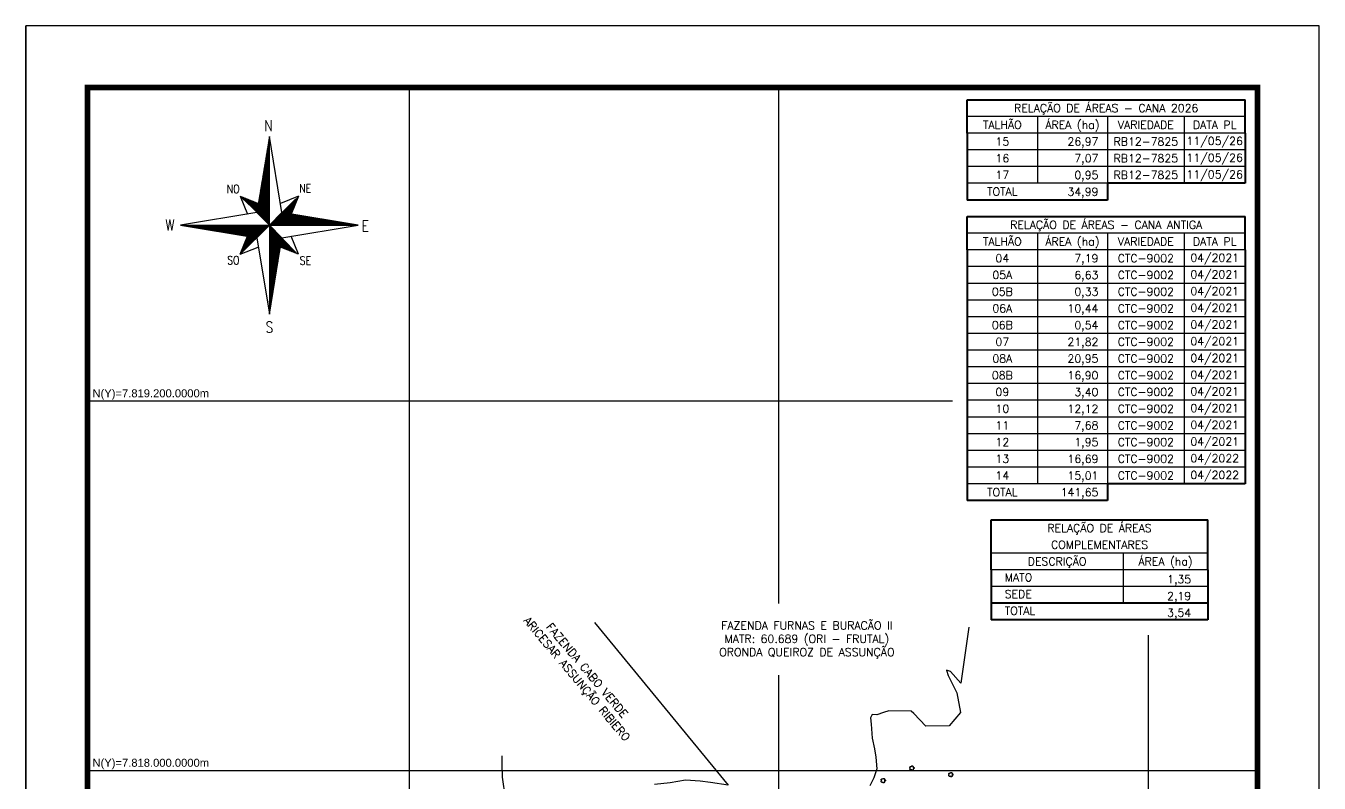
# Model space of a CAD drawing. Extents: x 713955 to 718155, y 7814478 to 7820418.
# Drawn here: x 713955 to 718155, y 7817959 to 7820418 of the extents above; entities that cross this region are included whole.
import ezdxf
from ezdxf.enums import TextEntityAlignment as Align

# ---------------------------------------------------------------- set-up
doc = ezdxf.new("R2010")
doc.units = 0
doc.linetypes.add('CONTINUO', pattern=[0])
doc.linetypes.add('LIN0', pattern=[0])
for name, color, linetype in [('_SIMBOLO ARVORE', 118, 'Continuous'), ('MARGEM', 7, 'CONTINUO'), ('QUADRO_DE_AREAS_CANA_2023', 7, 'Continuous'), ('QUADRO_DE_AREAS_COMPLEMENTARES', 7, 'Continuous'), ('SETA_NORTE', 3, 'Continuous'), ('TEXTO CONFRONTANTES', 7, 'Continuous')]:
    doc.layers.add(name, color=color, linetype=linetype)
doc.layers.add('MALHA', color=253, linetype='Continuous', lineweight=13)
doc.styles.add('ROMANS', font='romans', dxfattribs={"height": 0.2})
doc.styles.add('SIMPLEX', font='simplex', dxfattribs={"height": 0.2})
doc.styles.get("Standard").update_dxf_attribs({"font": 'arial.ttf'})

# ---------------------------------------------------------------- blocks, each defined once
blk = doc.blocks.new('A$C309442C0')
at = {"layer": 'SETA_NORTE', "linetype": 'Continuous'}
h = blk.add_hatch(dxfattribs=at)
h.set_pattern_fill('ANSI31', color=256, scale=0.1375, angle=-90, style=0)
h.set_pattern_definition([(315, (-215853.3434, 13873.16845), (0.3086963042, 0.3086963042), [])])
h.paths.add_polyline_path([(73.5, 97.4), (74.7, 104.9), (60, 110.8)])
h = blk.add_hatch(dxfattribs=at)
h.set_pattern_fill('ANSI31', color=256, scale=0.1375, angle=180, style=0)
h.set_pattern_definition([(225, (13869.59828, 216024.21475), (0.3086963042, -0.3086963042), [])])
h.paths.add_polyline_path([(93.8, 97.4), (101.4, 96.2), (107.3, 110.8)])
h = blk.add_hatch(dxfattribs=at)
h.set_pattern_fill('ANSI31', color=256, scale=0.1375, style=0)
h.set_pattern_definition([(45, (-13702.2971, -215849.77324), (-0.3086963042, 0.3086963042), [])])
h.paths.add_polyline_path([(73.5, 77), (65.9, 78.3), (60, 63.6)])
h = blk.add_hatch(dxfattribs=at)
h.set_pattern_fill('ANSI31', color=256, scale=0.1375, angle=90, style=0)
h.set_pattern_definition([(135, (216020.6446, -13698.72693), (-0.3086963042, -0.3086963042), [])])
h.paths.add_polyline_path([(93.8, 77), (92.6, 69.5), (107.3, 63.6)])
for p, q in [((83.4, 157.5), (83.7, 157.8)), ((83.5, 158.3), (83.7, 158.4)), ((83.6, 159), (83.7, 159.1)), ((81.3, 145.3), (83.7, 147.6)), ((81.5, 146.1), (83.7, 148.2)), ((81.6, 146.8), (83.7, 148.9)), ((81.7, 147.6), (83.7, 149.5)), ((81.8, 148.3), (83.7, 150.1)), ((82, 149.1), (83.7, 150.8)), ((82.1, 149.9), (83.7, 151.4)), ((82.2, 150.6), (83.7, 152.1)), ((82.3, 151.4), (83.7, 152.7)), ((82.5, 152.2), (83.7, 153.3)), ((82.6, 152.9), (83.7, 154)), ((82.7, 153.7), (83.7, 154.6)), ((82.9, 154.4), (83.7, 155.2)), ((83, 155.2), (83.7, 155.9)), ((83.1, 156), (83.7, 156.5)), ((83.2, 156.7), (83.7, 157.2)), ((79.2, 132.3), (83.7, 136.8)), ((79.3, 133.1), (83.7, 137.4)), ((79.5, 133.8), (83.7, 138)), ((79.6, 134.6), (83.7, 138.7)), ((79.7, 135.4), (83.7, 139.3)), ((79.8, 136.1), (83.7, 140)), ((80, 136.9), (83.7, 140.6)), ((80.1, 137.7), (83.7, 141.2)), ((80.2, 138.4), (83.7, 141.9)), ((80.3, 139.2), (83.7, 142.5)), ((80.5, 139.9), (83.7, 143.1)), ((80.6, 140.7), (83.7, 143.8)), ((80.7, 141.5), (83.7, 144.4)), ((80.8, 142.2), (83.7, 145)), ((81, 143), (83.7, 145.7)), ((81.1, 143.8), (83.7, 146.3)), ((81.2, 144.5), (83.7, 147)), ((77.2, 120.1), (83.7, 126.6)), ((77.3, 120.9), (83.7, 127.2)), ((77.4, 121.6), (83.7, 127.8)), ((77.6, 122.4), (83.7, 128.5)), ((77.7, 123.2), (83.7, 129.1)), ((77.8, 123.9), (83.7, 129.8)), ((78, 124.7), (83.7, 130.4)), ((78.1, 125.5), (83.7, 131)), ((78.2, 126.2), (83.7, 131.7)), ((78.3, 127), (83.7, 132.3)), ((78.5, 127.7), (83.7, 132.9)), ((78.6, 128.5), (83.7, 133.6)), ((78.7, 129.3), (83.7, 134.2)), ((78.8, 130), (83.7, 134.9)), ((79, 130.8), (83.7, 135.5)), ((79.1, 131.6), (83.7, 136.1)), ((75.1, 107.2), (83.7, 115.7)), ((75.2, 107.9), (83.7, 116.4)), ((75.3, 108.7), (83.7, 117)), ((75.4, 109.4), (83.7, 117.7)), ((75.6, 110.2), (83.7, 118.3)), ((75.7, 111), (83.7, 118.9)), ((75.8, 111.7), (83.7, 119.6)), ((75.9, 112.5), (83.7, 120.2)), ((76.1, 113.3), (83.7, 120.8)), ((76.2, 114), (83.7, 121.5)), ((76.3, 114.8), (83.7, 122.1)), ((76.4, 115.5), (83.7, 122.8)), ((76.6, 116.3), (83.7, 123.4)), ((76.7, 117.1), (83.7, 124)), ((76.8, 117.8), (83.7, 124.7)), ((76.9, 118.6), (83.7, 125.3)), ((77.1, 119.4), (83.7, 125.9)), ((60, 110.8), (74.7, 104.9)), ((60, 110.8), (65.9, 96.2)), ((73.5, 97.3), (83.7, 107.5)), ((73.6, 98), (83.7, 108.1)), ((73.7, 98.8), (83.7, 108.7)), ((73.8, 99.5), (83.7, 109.4)), ((73.8, 97), (83.7, 106.8)), ((73.9, 100.3), (83.7, 110)), ((74.1, 101.1), (83.7, 110.6)), ((74.2, 101.8), (83.7, 111.3)), ((74.2, 96.7), (83.7, 106.2)), ((74.3, 102.6), (83.7, 111.9)), ((74.4, 103.3), (83.7, 112.6)), ((74.5, 96.4), (83.7, 105.6)), ((74.6, 104.1), (83.7, 113.2)), ((74.7, 104.9), (83.7, 113.8)), ((74.8, 105.6), (83.7, 114.5)), ((74.9, 106.4), (83.7, 115.1)), ((107.3, 110.8), (92.6, 104.9)), ((107.3, 110.8), (101.4, 96.2)), ((74.8, 96.1), (83.7, 104.9)), ((75.1, 95.7), (83.7, 104.3)), ((75.4, 95.4), (83.7, 103.6)), ((75.8, 95.1), (83.7, 103)), ((76.1, 94.8), (83.7, 102.4)), ((76.4, 94.5), (83.7, 101.7)), ((76.7, 94.2), (83.7, 101.1)), ((77, 93.8), (83.7, 100.5)), ((77.4, 93.5), (83.7, 99.8)), ((77.7, 93.2), (83.7, 99.2)), ((78, 92.9), (83.7, 98.5)), ((78.3, 92.6), (83.7, 97.9)), ((78.6, 92.2), (83.7, 97.3)), ((78.9, 91.9), (83.7, 96.6)), ((79.3, 91.6), (83.7, 96)), ((79.6, 91.3), (83.7, 95.4)), ((79.9, 91), (83.7, 94.7)), ((83.8, 87.2), (94, 97.4)), ((84.4, 87.2), (94.5, 97.3)), ((85.1, 87.2), (95.1, 97.2)), ((85.7, 87.2), (95.6, 97.1)), ((86.3, 87.2), (96.2, 97)), ((87, 87.2), (96.7, 96.9)), ((87.6, 87.2), (97.2, 96.9)), ((88.3, 87.2), (97.8, 96.8)), ((88.9, 87.2), (98.3, 96.7)), ((89.5, 87.2), (98.9, 96.6)), ((90.2, 87.2), (99.4, 96.5)), ((90.8, 87.2), (100, 96.4)), ((91.4, 87.2), (100.5, 96.3)), ((92.1, 87.2), (101.1, 96.2)), ((92.7, 87.2), (101.6, 96.1)), ((93.4, 87.2), (102.2, 96)), ((94, 87.2), (102.7, 96)), ((94.6, 87.2), (103.3, 95.9)), ((95.3, 87.2), (103.8, 95.8)), ((95.9, 87.2), (104.4, 95.7)), ((96.5, 87.2), (104.9, 95.6)), ((97.2, 87.2), (105.5, 95.5)), ((97.8, 87.2), (106, 95.4)), ((98.4, 87.2), (106.5, 95.3)), ((99.1, 87.2), (107.1, 95.2)), ((99.7, 87.2), (107.6, 95.1)), ((100.4, 87.2), (108.2, 95.1)), ((101, 87.2), (108.7, 95)), ((101.6, 87.2), (109.3, 94.9)), ((102.3, 87.2), (109.8, 94.8)), ((102.9, 87.2), (110.4, 94.7)), ((103.5, 87.2), (110.9, 94.6)), ((104.2, 87.2), (111.5, 94.5)), ((11.8, 87.2), (11.8, 87.2)), ((12.3, 87.1), (12.4, 87.2)), ((12.9, 87), (13.1, 87.2)), ((13.4, 86.9), (13.7, 87.2)), ((14, 86.8), (14.4, 87.2)), ((14.5, 86.7), (15, 87.2)), ((15.1, 86.6), (15.6, 87.2)), ((15.6, 86.6), (16.3, 87.2)), ((16.2, 86.5), (16.9, 87.2)), ((16.7, 86.4), (17.5, 87.2)), ((17.2, 86.3), (18.2, 87.2)), ((17.8, 86.2), (18.8, 87.2)), ((18.3, 86.1), (19.5, 87.2)), ((18.9, 86), (20.1, 87.2)), ((19.4, 85.9), (20.7, 87.2)), ((20, 85.8), (21.4, 87.2)), ((20.5, 85.7), (22, 87.2)), ((21.1, 85.7), (22.6, 87.2)), ((21.6, 85.6), (23.3, 87.2)), ((22.2, 85.5), (23.9, 87.2)), ((22.7, 85.4), (24.6, 87.2)), ((23.3, 85.3), (25.2, 87.2)), ((23.8, 85.2), (25.8, 87.2)), ((24.4, 85.1), (26.5, 87.2)), ((24.9, 85), (27.1, 87.2)), ((25.5, 84.9), (27.7, 87.2)), ((26, 84.8), (28.4, 87.2)), ((26.5, 84.8), (29, 87.2)), ((27.1, 84.7), (29.6, 87.2)), ((27.6, 84.6), (30.3, 87.2)), ((28.2, 84.5), (30.9, 87.2)), ((28.7, 84.4), (31.6, 87.2)), ((29.3, 84.3), (32.2, 87.2)), ((29.8, 84.2), (32.8, 87.2)), ((30.4, 84.1), (33.5, 87.2)), ((30.9, 84), (34.1, 87.2)), ((31.5, 83.9), (34.7, 87.2)), ((32, 83.9), (35.4, 87.2)), ((32.6, 83.8), (36, 87.2)), ((33.1, 83.7), (36.7, 87.2)), ((33.7, 83.6), (37.3, 87.2)), ((34.2, 83.5), (37.9, 87.2)), ((34.7, 83.4), (38.6, 87.2)), ((35.3, 83.3), (39.2, 87.2)), ((35.8, 83.2), (39.8, 87.2)), ((36.4, 83.1), (40.5, 87.2)), ((36.9, 83), (41.1, 87.2)), ((37.5, 83), (41.8, 87.2)), ((38, 82.9), (42.4, 87.2)), ((38.6, 82.8), (43, 87.2)), ((39.1, 82.7), (43.7, 87.2)), ((39.7, 82.6), (44.3, 87.2)), ((40.2, 82.5), (44.9, 87.2)), ((40.8, 82.4), (45.6, 87.2)), ((41.3, 82.3), (46.2, 87.2)), ((41.9, 82.2), (46.8, 87.2)), ((42.4, 82.1), (47.5, 87.2)), ((43, 82.1), (48.1, 87.2)), ((43.5, 82), (48.8, 87.2)), ((44, 81.9), (49.4, 87.2)), ((44.6, 81.8), (50, 87.2)), ((45.1, 81.7), (50.7, 87.2)), ((45.7, 81.6), (51.3, 87.2)), ((46.2, 81.5), (51.9, 87.2)), ((46.8, 81.4), (52.6, 87.2)), ((47.3, 81.3), (53.2, 87.2)), ((47.9, 81.2), (53.9, 87.2)), ((48.4, 81.2), (54.5, 87.2)), ((49, 81.1), (55.1, 87.2)), ((49.5, 81), (55.8, 87.2)), ((50.1, 80.9), (56.4, 87.2)), ((50.6, 80.8), (57, 87.2)), ((51.2, 80.7), (57.7, 87.2)), ((51.7, 80.6), (58.3, 87.2)), ((52.3, 80.5), (59, 87.2)), ((52.8, 80.4), (59.6, 87.2)), ((53.3, 80.3), (60.2, 87.2)), ((53.9, 80.3), (60.9, 87.2)), ((54.4, 80.2), (61.5, 87.2)), ((55, 80.1), (62.1, 87.2)), ((55.5, 80), (62.8, 87.2)), ((56.1, 79.9), (63.4, 87.2)), ((56.6, 79.8), (64, 87.2)), ((57.2, 79.7), (64.7, 87.2)), ((57.7, 79.6), (65.3, 87.2)), ((58.3, 79.5), (66, 87.2)), ((58.8, 79.4), (66.6, 87.2)), ((59.4, 79.4), (67.2, 87.2)), ((59.9, 79.3), (67.9, 87.2)), ((83.7, 87.2), (60, 63.6)), ((60.5, 79.2), (68.5, 87.2)), ((61, 79.1), (69.1, 87.2)), ((61.5, 79), (69.8, 87.2)), ((62.1, 78.9), (70.4, 87.2)), ((62.6, 78.8), (71.1, 87.2)), ((63.2, 78.7), (71.7, 87.2)), ((63.7, 78.6), (72.3, 87.2)), ((64.3, 78.5), (73, 87.2)), ((64.8, 78.4), (73.6, 87.2)), ((65.4, 78.4), (74.2, 87.2)), ((65.9, 78.3), (74.9, 87.2)), ((66.5, 78.2), (75.5, 87.2)), ((67, 78.1), (76.2, 87.2)), ((67.6, 78), (76.8, 87.2)), ((68.1, 77.9), (77.4, 87.2)), ((68.7, 77.8), (78.1, 87.2)), ((69.2, 77.7), (78.7, 87.2)), ((69.8, 77.6), (79.3, 87.2)), ((70.3, 77.5), (80, 87.2)), ((70.8, 77.5), (80.6, 87.2)), ((71.4, 77.4), (81.2, 87.2)), ((71.9, 77.3), (81.9, 87.2)), ((72.5, 77.2), (82.5, 87.2)), ((73, 77.1), (83.2, 87.2)), ((80.2, 90.7), (83.7, 94.1)), ((80.5, 90.3), (83.7, 93.4)), ((80.9, 90), (83.7, 92.8)), ((81.2, 89.7), (83.7, 92.2)), ((81.5, 89.4), (83.7, 91.5)), ((81.8, 89.1), (83.7, 90.9)), ((82.1, 88.7), (83.7, 90.3)), ((82.4, 88.4), (83.7, 89.6)), ((82.8, 88.1), (83.7, 89)), ((83.1, 87.8), (83.7, 88.4)), ((83.4, 87.5), (83.7, 87.7)), ((83.7, 87.1), (83.7, 87.1)), ((83.7, 86.4), (84, 86.8)), ((83.7, 85.8), (84.4, 86.5)), ((83.7, 85.2), (84.7, 86.2)), ((83.7, 84.5), (85, 85.9)), ((83.7, 83.9), (85.3, 85.6)), ((83.7, 83.3), (85.6, 85.2)), ((83.7, 82.6), (86, 84.9)), ((83.7, 82), (86.3, 84.6)), ((83.7, 81.3), (86.6, 84.3)), ((104.8, 87.2), (112, 94.4)), ((105.5, 87.2), (112.6, 94.3)), ((106.1, 87.2), (113.1, 94.2)), ((106.7, 87.2), (113.7, 94.1)), ((107.4, 87.2), (114.2, 94.1)), ((108, 87.2), (114.8, 94)), ((108.6, 87.2), (115.3, 93.9)), ((109.3, 87.2), (115.8, 93.8)), ((109.9, 87.2), (116.4, 93.7)), ((110.6, 87.2), (116.9, 93.6)), ((111.2, 87.2), (117.5, 93.5)), ((111.8, 87.2), (118, 93.4)), ((112.5, 87.2), (118.6, 93.3)), ((113.1, 87.2), (119.1, 93.2)), ((113.7, 87.2), (119.7, 93.2)), ((114.4, 87.2), (120.2, 93.1)), ((115, 87.2), (120.8, 93)), ((115.6, 87.2), (121.3, 92.9)), ((116.3, 87.2), (121.9, 92.8)), ((116.9, 87.2), (122.4, 92.7)), ((117.6, 87.2), (123, 92.6)), ((118.2, 87.2), (123.5, 92.5)), ((118.8, 87.2), (124, 92.4)), ((119.5, 87.2), (124.6, 92.3)), ((120.1, 87.2), (125.1, 92.3)), ((120.7, 87.2), (125.7, 92.2)), ((121.4, 87.2), (126.2, 92.1)), ((122, 87.2), (126.8, 92)), ((122.7, 87.2), (127.3, 91.9)), ((123.3, 87.2), (127.9, 91.8)), ((123.9, 87.2), (128.4, 91.7)), ((124.6, 87.2), (129, 91.6)), ((125.2, 87.2), (129.5, 91.5)), ((125.8, 87.2), (130.1, 91.4)), ((126.5, 87.2), (130.6, 91.4)), ((127.1, 87.2), (131.2, 91.3)), ((127.8, 87.2), (131.7, 91.2)), ((128.4, 87.2), (132.3, 91.1)), ((129, 87.2), (132.8, 91)), ((129.7, 87.2), (133.3, 90.9)), ((130.3, 87.2), (133.9, 90.8)), ((130.9, 87.2), (134.4, 90.7)), ((131.6, 87.2), (135, 90.6)), ((132.2, 87.2), (135.5, 90.5)), ((132.8, 87.2), (136.1, 90.5)), ((133.5, 87.2), (136.6, 90.4)), ((134.1, 87.2), (137.2, 90.3)), ((134.8, 87.2), (137.7, 90.2)), ((135.4, 87.2), (138.3, 90.1)), ((136, 87.2), (138.8, 90)), ((136.7, 87.2), (139.4, 89.9)), ((137.3, 87.2), (139.9, 89.8)), ((137.9, 87.2), (140.5, 89.7)), ((138.6, 87.2), (141, 89.6)), ((139.2, 87.2), (141.6, 89.6)), ((139.9, 87.2), (142.1, 89.5)), ((140.5, 87.2), (142.6, 89.4)), ((141.1, 87.2), (143.2, 89.3)), ((141.8, 87.2), (143.7, 89.2)), ((142.4, 87.2), (144.3, 89.1)), ((143, 87.2), (144.8, 89)), ((143.7, 87.2), (145.4, 88.9)), ((144.3, 87.2), (145.9, 88.8)), ((144.9, 87.2), (146.5, 88.7)), ((145.6, 87.2), (147, 88.7)), ((146.2, 87.2), (147.6, 88.6)), ((146.9, 87.2), (148.1, 88.5)), ((147.5, 87.2), (148.7, 88.4)), ((148.1, 87.2), (149.2, 88.3)), ((148.8, 87.2), (149.8, 88.2)), ((149.4, 87.2), (150.3, 88.1)), ((150, 87.2), (150.8, 88)), ((150.7, 87.2), (151.4, 87.9)), ((151.3, 87.2), (151.9, 87.8)), ((152, 87.2), (152.5, 87.8)), ((152.6, 87.2), (153, 87.7)), ((153.2, 87.2), (153.6, 87.6)), ((153.9, 87.2), (154.1, 87.5)), ((154.5, 87.2), (154.7, 87.4)), ((155.1, 87.2), (155.2, 87.3)), ((60, 63.6), (65.9, 78.3)), ((83.7, 80.7), (86.9, 84)), ((83.7, 80.1), (87.2, 83.6)), ((83.7, 79.4), (87.5, 83.3)), ((83.7, 78.8), (87.9, 83)), ((83.7, 78.2), (88.2, 82.7)), ((83.7, 77.5), (88.5, 82.4)), ((83.7, 76.9), (88.8, 82.1)), ((83.7, 76.2), (89.1, 81.7)), ((83.7, 75.6), (89.5, 81.4)), ((83.7, 75), (89.8, 81.1)), ((83.7, 74.3), (90.1, 80.8)), ((83.7, 73.7), (90.4, 80.5)), ((83.7, 73.1), (90.7, 80.1)), ((83.7, 72.4), (91, 79.8)), ((83.7, 71.8), (91.4, 79.5)), ((83.7, 71.2), (91.7, 79.2)), ((83.7, 70.5), (92, 78.9)), ((83.7, 69.9), (92.3, 78.5)), ((83.7, 69.2), (92.6, 78.2)), ((83.7, 68.6), (93, 77.9)), ((83.7, 68), (93.3, 77.6)), ((83.7, 67.3), (93.6, 77.3)), ((83.7, 66.7), (93.8, 76.9)), ((83.7, 66.1), (93.7, 76.1)), ((83.7, 65.4), (93.6, 75.3)), ((83.7, 64.8), (93.4, 74.6)), ((83.7, 64.1), (93.3, 73.8)), ((107.3, 63.6), (101.4, 78.3)), ((60, 63.6), (74.7, 69.5)), ((83.7, 63.5), (93.2, 73)), ((83.7, 62.9), (93.1, 72.3)), ((83.7, 62.2), (92.9, 71.5)), ((83.7, 61.6), (92.8, 70.8)), ((83.7, 61), (92.7, 70)), ((83.7, 60.3), (92.6, 69.2)), ((83.7, 59.7), (92.4, 68.5)), ((83.7, 59), (92.3, 67.7)), ((83.7, 58.4), (92.2, 66.9)), ((83.7, 57.8), (92.1, 66.2)), ((83.7, 57.1), (91.9, 65.4)), ((83.7, 56.5), (91.8, 64.7)), ((83.7, 55.9), (91.7, 63.9)), ((83.7, 55.2), (91.6, 63.1)), ((107.3, 63.6), (92.6, 69.5)), ((83.7, 54.6), (91.4, 62.4)), ((83.7, 54), (91.3, 61.6)), ((83.7, 53.3), (91.2, 60.8)), ((83.7, 52.7), (91.1, 60.1)), ((83.7, 52), (90.9, 59.3)), ((83.7, 51.4), (90.8, 58.6)), ((83.7, 50.8), (90.7, 57.8)), ((83.7, 50.1), (90.5, 57)), ((83.7, 49.5), (90.4, 56.3)), ((83.7, 48.9), (90.3, 55.5)), ((83.7, 48.2), (90.2, 54.7)), ((83.7, 47.6), (90, 54)), ((83.7, 46.9), (89.9, 53.2)), ((83.7, 46.3), (89.8, 52.5)), ((83.7, 45.7), (89.7, 51.7)), ((83.7, 45), (89.5, 50.9)), ((83.7, 44.4), (89.4, 50.2)), ((83.7, 43.8), (89.3, 49.4)), ((83.7, 43.1), (89.2, 48.6)), ((83.7, 42.5), (89, 47.9)), ((83.7, 41.8), (88.9, 47.1)), ((83.7, 41.2), (88.8, 46.3)), ((83.7, 40.6), (88.7, 45.6)), ((83.7, 39.9), (88.5, 44.8)), ((83.7, 39.3), (88.4, 44.1)), ((83.7, 38.7), (88.3, 43.3)), ((83.7, 38), (88.2, 42.5)), ((83.7, 37.4), (88, 41.8)), ((83.7, 36.8), (87.9, 41)), ((83.7, 36.1), (87.8, 40.2)), ((83.7, 35.5), (87.7, 39.5)), ((83.7, 34.8), (87.5, 38.7)), ((83.7, 34.2), (87.4, 38)), ((83.7, 33.6), (87.3, 37.2)), ((83.7, 32.9), (87.2, 36.4)), ((83.7, 32.3), (87, 35.7)), ((83.7, 31.7), (86.9, 34.9)), ((83.7, 31), (86.8, 34.1)), ((83.7, 30.4), (86.7, 33.4)), ((83.7, 29.7), (86.5, 32.6)), ((83.7, 29.1), (86.4, 31.9)), ((83.7, 28.5), (86.3, 31.1)), ((83.7, 27.8), (86.2, 30.3)), ((83.7, 27.2), (86, 29.6)), ((83.7, 26.6), (85.9, 28.8)), ((83.7, 25.9), (85.8, 28)), ((83.7, 25.3), (85.6, 27.3)), ((83.7, 24.6), (85.5, 26.5)), ((83.7, 24), (85.4, 25.8)), ((83.7, 23.4), (85.3, 25)), ((83.7, 22.7), (85.1, 24.2)), ((83.7, 22.1), (85, 23.5)), ((83.7, 21.5), (84.9, 22.7)), ((83.7, 20.8), (84.8, 21.9)), ((83.7, 20.2), (84.6, 21.2)), ((83.7, 19.6), (84.5, 20.4)), ((83.7, 18.9), (84.4, 19.7)), ((83.7, 18.3), (84.3, 18.9)), ((83.7, 17.6), (84.1, 18.1)), ((83.7, 17), (84, 17.4)), ((83.7, 16.4), (83.9, 16.6)), ((83.7, 15.7), (83.8, 15.8))]:
    blk.add_line(p, q, dxfattribs=at)
blk.add_lwpolyline([(93.8, 77), (155.7, 87.2), (93.8, 97.4), (83.7, 159.3), (73.5, 97.4), (11.6, 87.2), (73.5, 77), (83.7, 15.1)], close=True, dxfattribs=at)
for points in [[(83.7, 87.2), (83.7, 159.3)], [(83.7, 87.2), (73.5, 97.4)], [(83.7, 87.2), (93.8, 97.4)], [(11.6, 87.2), (155.7, 87.2)], [(83.7, 87.2), (73.5, 77)], [(83.7, 87.2), (93.8, 77)], [(83.7, 87.2), (83.7, 15.1)]]:
    blk.add_lwpolyline(points, dxfattribs=at)
at = {"layer": 'SETA_NORTE', "color": 7, "lineweight": 30, "style": 'ROMANS', "width": 0.8}
for s, height, p in [('N ', 8.94, (79.5, 163.6)), ('NO', 6.88, (49.1, 113.2)), ('NE', 6.87, (108, 113.7)), ('W', 8.94, (-0.7, 82.9)), ('E', 8.94, (158.6, 82.1)), ('SO', 6.88, (49.5, 55.3)), ('SE', 6.87, (108.3, 55)), ('S', 8.94, (80.6, 0))]:
    blk.add_text(s, height=height, dxfattribs=at).set_placement(p)

msp = doc.modelspace()

# ---------------------------------------------------------------- linework, layer by layer
at = {"color": 8}
for p, q in [((715200, 7817599), (715200, 7820218.3)), ((716400, 7818542.2), (716400, 7820218.3)), ((714154.6, 7819200), (716963.6, 7819200)), ((717600, 7815147.1), (717600, 7818439.2)), ((716400, 7817784), (716400, 7818309.6)), ((714154.6, 7818000), (717954.6, 7818000))]:
    msp.add_line(p, q, dxfattribs=at)
for points in [[(715801.5, 7818480.4), (716235.7, 7817952.2), (716178.2, 7817960.6), (716144.4, 7817965.2), (716096.7, 7817968.4), (716046.6, 7817959.5), (715996.6, 7817954.6)], [(717016.8, 7818464.7), (716991.3, 7818283.5), (716957.3, 7818320.8), (716944, 7818325.4), (716950, 7818308.3), (716977.6, 7818252), (716990.1, 7818188.2), (716953.1, 7818145), (716877.7, 7818144.1), (716838.6, 7818184.8), (716829.9, 7818192), (716756.9, 7818194), (716740.2, 7818187.8), (716717.8, 7818180.6), (716702.6, 7818181.6), (716697.7, 7818171.2), (716699.4, 7818150.1), (716702.5, 7818104.5), (716710.9, 7818070.3), (716714.7, 7818043.2), (716718.3, 7818005.4), (716708, 7817975.4), (716695.1, 7817950.3)], [(715511.8, 7817910.8), (715502.4, 7817977.8), (715501.9, 7818019.2), (715500.9, 7818047.4)]]:
    msp.add_lwpolyline(points)
at = {"layer": '_SIMBOLO ARVORE', "linetype": 'CONTINUO'}
for points in [[(716830.6, 7818003, 0), (716829.4, 7818001.9, 0), (716827.8, 7818001.8, 0), (716826.7, 7818002.2, 0), (716825.9, 7818003, 0), (716825.5, 7818003.9, 0), (716825.4, 7818005.2, 0), (716825.9, 7818006, 0), (716826.3, 7818006.7, 0), (716827.2, 7818007.3, 0), (716826.7, 7818007.5, 0), (716826.1, 7818007.9, 0), (716825.4, 7818009, 0), (716825.3, 7818010.3, 0), (716825.8, 7818011.6, 0), (716826.3, 7818012.1, 0), (716827.2, 7818012.6, 0), (716828.2, 7818012.8, 0), (716829, 7818012.6, 0), (716829.6, 7818012.4, 0), (716830.3, 7818011.8, 0), (716830.5, 7818012.9, 0), (716830.6, 7818013.4, 0), (716831.2, 7818014, 0), (716831.9, 7818014.3, 0), (716832.6, 7818014.6, 0), (716833.5, 7818014.7, 0), (716834.2, 7818014.6, 0), (716834.9, 7818014.2, 0), (716835.4, 7818013.7, 0), (716835.8, 7818012.9, 0), (716835.9, 7818012, 0), (716835.6, 7818010.4, 0), (716836.7, 7818010.4, 0), (716837.6, 7818010.2, 0), (716838.5, 7818009.5, 0), (716839, 7818008.9, 0), (716839.1, 7818006.7, 0), (716838.6, 7818005.7, 0), (716837.9, 7818005, 0), (716836.7, 7818004.7, 0), (716835.7, 7818004.8, 0), (716836.3, 7818002.8, 0), (716836, 7818001.9, 0), (716835.4, 7818001, 0), (716834.7, 7818000.5, 0), (716833.8, 7818000.3, 0), (716832.9, 7818000.3, 0), (716832.2, 7818000.5, 0), (716831.4, 7818001.3, 0), (716830.8, 7818002, 0), (716830.7, 7818003.1, 0)], [(716737.4, 7817962.4, 0), (716736.2, 7817961.4, 0), (716734.6, 7817961.2, 0), (716733.5, 7817961.6, 0), (716732.7, 7817962.4, 0), (716732.4, 7817963.3, 0), (716732.3, 7817964.6, 0), (716732.7, 7817965.5, 0), (716733.1, 7817966.1, 0), (716734.1, 7817966.7, 0), (716733.5, 7817966.9, 0), (716732.9, 7817967.4, 0), (716732.2, 7817968.4, 0), (716732.1, 7817969.7, 0), (716732.6, 7817971, 0), (716733.1, 7817971.5, 0), (716734, 7817972.1, 0), (716735, 7817972.2, 0), (716735.8, 7817972.1, 0), (716736.4, 7817971.8, 0), (716737.1, 7817971.2, 0), (716737.3, 7817972.3, 0), (716737.5, 7817972.8, 0), (716738, 7817973.4, 0), (716738.7, 7817973.7, 0), (716739.5, 7817974, 0), (716740.3, 7817974.1, 0), (716741.1, 7817974, 0), (716741.7, 7817973.7, 0), (716742.2, 7817973.2, 0), (716742.6, 7817972.3, 0), (716742.7, 7817971.4, 0), (716742.4, 7817969.8, 0), (716743.5, 7817969.8, 0), (716744.4, 7817969.6, 0), (716745.3, 7817968.9, 0), (716745.8, 7817968.4, 0), (716745.9, 7817966.1, 0), (716745.4, 7817965.1, 0), (716744.7, 7817964.5, 0), (716743.5, 7817964.2, 0), (716742.5, 7817964.3, 0), (716743.1, 7817962.2, 0), (716742.8, 7817961.3, 0), (716742.2, 7817960.4, 0), (716741.6, 7817959.9, 0), (716740.6, 7817959.7, 0), (716739.7, 7817959.7, 0), (716739, 7817959.9, 0), (716738.2, 7817960.7, 0), (716737.6, 7817961.4, 0), (716737.5, 7817962.5, 0)], [(716957, 7817981.8, 0), (716955.8, 7817980.7, 0), (716954.2, 7817980.5, 0), (716953.1, 7817981, 0), (716952.3, 7817981.8, 0), (716951.9, 7817982.7, 0), (716951.8, 7817984, 0), (716952.3, 7817984.8, 0), (716952.7, 7817985.5, 0), (716953.6, 7817986.1, 0), (716953.1, 7817986.3, 0), (716952.5, 7817986.7, 0), (716951.8, 7817987.8, 0), (716951.7, 7817989.1, 0), (716952.2, 7817990.4, 0), (716952.7, 7817990.8, 0), (716953.6, 7817991.4, 0), (716954.6, 7817991.5, 0), (716955.4, 7817991.4, 0), (716956, 7817991.1, 0), (716956.7, 7817990.5, 0), (716956.9, 7817991.7, 0), (716957, 7817992.2, 0), (716957.6, 7817992.8, 0), (716958.3, 7817993.1, 0), (716959, 7817993.4, 0), (716959.9, 7817993.5, 0), (716960.6, 7817993.4, 0), (716961.3, 7817993, 0), (716961.8, 7817992.5, 0), (716962.2, 7817991.7, 0), (716962.3, 7817990.8, 0), (716962, 7817989.2, 0), (716963.1, 7817989.2, 0), (716964, 7817989, 0), (716964.9, 7817988.3, 0), (716965.4, 7817987.7, 0), (716965.5, 7817985.5, 0), (716965, 7817984.5, 0), (716964.3, 7817983.8, 0), (716963.1, 7817983.5, 0), (716962.1, 7817983.6, 0), (716962.6, 7817981.5, 0), (716962.4, 7817980.7, 0), (716961.8, 7817979.8, 0), (716961.1, 7817979.3, 0), (716960.2, 7817979.1, 0), (716959.3, 7817979.1, 0), (716958.6, 7817979.3, 0), (716957.8, 7817980.1, 0), (716957.2, 7817980.8, 0), (716957.1, 7817981.9, 0)]]:
    msp.add_polyline3d(points, dxfattribs=at)
at = {"layer": 'MARGEM', "color": 174, "linetype": 'LIN0'}
msp.add_line((713954.6, 7814478.3), (713954.6, 7820418.3), dxfattribs=at)
at = {"layer": 'MARGEM', "color": 174, "linetype": 'LIN0', "flags": 128}
msp.add_lwpolyline([(718154.6, 7814478.3), (718154.6, 7820418.3), (713954.6, 7820418.3), (713954.6, 7814478.3)], close=True, dxfattribs=at)
at = {"layer": 'MARGEM', "color": 174, "linetype": 'LIN0', "const_width": 18.2, "flags": 128}
msp.add_lwpolyline([(717954.6, 7815147.1), (717954.6, 7820218.3), (714154.6, 7820218.3), (714154.6, 7815147.1)], close=True, dxfattribs=at)
at = {"layer": 'QUADRO_DE_AREAS_CANA_2023', "color": 174, "linetype": 'ByBlock', "lineweight": 40}
for p, q in [((717011.8, 7820069.8), (717011.8, 7820178.3)), ((717011.8, 7820178.3), (717914.6, 7820178.3)), ((717914.6, 7820069.8), (717914.6, 7820178.3)), ((717011.8, 7820069.8), (717011.8, 7819852.6)), ((717914.6, 7820069.8), (717914.6, 7819906.9)), ((717467.3, 7819906.9), (717467.3, 7819852.6)), ((717914.6, 7819906.9), (717467.3, 7819906.9)), ((717467.3, 7819852.6), (717011.8, 7819852.6)), ((717011.8, 7819690.6), (717011.8, 7819799.1)), ((717011.8, 7819799.1), (717914.6, 7819799.1)), ((717914.6, 7819690.6), (717914.6, 7819799.1)), ((717011.8, 7819690.6), (717011.8, 7818876.3)), ((717914.6, 7819690.6), (717914.6, 7818930.6)), ((717467.3, 7818930.6), (717467.3, 7818876.3)), ((717914.6, 7818930.6), (717467.3, 7818930.6)), ((717467.3, 7818876.3), (717011.8, 7818876.3))]:
    msp.add_line(p, q, dxfattribs=at)
at = {"layer": 'QUADRO_DE_AREAS_CANA_2023', "linetype": 'Continuous'}
for p, q in [((717914.6, 7820124), (717011.8, 7820124)), ((717239.5, 7820124), (717239.5, 7819906.9)), ((717467.3, 7820124), (717467.3, 7819906.9)), ((717716.3, 7820124), (717716.3, 7819906.9)), ((717914.6, 7820069.8), (717011.8, 7820069.8)), ((717914.6, 7820015.5), (717011.8, 7820015.5)), ((717914.6, 7819961.2), (717011.8, 7819961.2)), ((717467.3, 7819906.9), (717011.8, 7819906.9)), ((717914.6, 7819744.9), (717011.8, 7819744.9)), ((717239.5, 7819744.9), (717239.5, 7818930.6)), ((717467.3, 7819744.9), (717467.3, 7818930.6)), ((717716.3, 7819744.9), (717716.3, 7818930.6)), ((717914.6, 7819690.6), (717011.8, 7819690.6)), ((717914.6, 7819636.3), (717011.8, 7819636.3)), ((717914.6, 7819582), (717011.8, 7819582)), ((717914.6, 7819527.7), (717011.8, 7819527.7)), ((717914.6, 7819473.4), (717011.8, 7819473.4)), ((717914.6, 7819419.2), (717011.8, 7819419.2)), ((717914.6, 7819364.9), (717011.8, 7819364.9)), ((717914.6, 7819310.6), (717011.8, 7819310.6)), ((717914.6, 7819256.3), (717011.8, 7819256.3)), ((717914.6, 7819202), (717011.8, 7819202)), ((717914.6, 7819147.8), (717011.8, 7819147.8)), ((717914.6, 7819093.5), (717011.8, 7819093.5)), ((717914.6, 7819039.2), (717011.8, 7819039.2)), ((717914.6, 7818984.9), (717011.8, 7818984.9)), ((717467.3, 7818930.6), (717011.8, 7818930.6))]:
    msp.add_line(p, q, dxfattribs=at)
at = {"layer": 'QUADRO_DE_AREAS_COMPLEMENTARES', "color": 174, "linetype": 'ByBlock', "lineweight": 40}
for p, q in [((717089.2, 7818651.4), (717089.2, 7818814.3)), ((717089.2, 7818814.3), (717793.6, 7818814.3)), ((717793.6, 7818651.4), (717793.6, 7818814.3)), ((717089.2, 7818651.4), (717089.2, 7818488.6)), ((717793.6, 7818651.4), (717793.6, 7818488.6)), ((717793.6, 7818542.9), (717089.2, 7818542.9)), ((717793.6, 7818488.6), (717089.2, 7818488.6))]:
    msp.add_line(p, q, dxfattribs=at)
at = {"layer": 'QUADRO_DE_AREAS_COMPLEMENTARES', "linetype": 'Continuous'}
for p, q in [((717793.6, 7818705.7), (717089.2, 7818705.7)), ((717518, 7818705.7), (717518, 7818542.9)), ((717793.6, 7818651.4), (717089.2, 7818651.4)), ((717793.6, 7818597.2), (717089.2, 7818597.2))]:
    msp.add_line(p, q, dxfattribs=at)

# ---------------------------------------------------------------- block references
at = {"layer": 'SETA_NORTE', "linetype": 'ByBlock', "xscale": 4, "yscale": 4, "zscale": 4}
msp.add_blockref('A$C309442C0', (714410.7, 7819422), dxfattribs=at)

# ---------------------------------------------------------------- texts
at = {"layer": 'MALHA'}
for s, p in [('N(Y)=7.819.200.0000m', (714549.5, 7819224.8)), ('N(Y)=7.818.000.0000m', (714549.5, 7818024.8))]:
    msp.add_text(s, height=26, dxfattribs=at).set_placement(p, align=Align.MIDDLE_RIGHT)
at = {"layer": 'QUADRO_DE_AREAS_CANA_2023', "linetype": 'Continuous', "style": 'SIMPLEX'}
for s, p in [('RELAÇÃO DE ÁREAS - CANA 2026', (717463.2, 7820151.2)), ('TALHÃO', (717125.7, 7820096.9)), ('ÁREA (ha)', (717353.4, 7820096.9)), ('VARIEDADE', (717591.8, 7820096.9)), ('DATA PL', (717815.5, 7820096.9)), ('15', (717125.7, 7820042.6)), ('RB12-7825', (717591.8, 7820042.6)), ('11/05/26', (717815.4, 7820044.4)), ('16', (717125.7, 7819988.3)), ('RB12-7825', (717591.8, 7819988.3)), ('11/05/26', (717815.4, 7819990.1)), ('17', (717125.7, 7819934.1)), ('RB12-7825', (717591.8, 7819934.1)), ('11/05/26', (717815.4, 7819935.8)), ('TOTAL', (717125.7, 7819879.8)), ('RELAÇÃO DE ÁREAS - CANA ANTIGA', (717463.2, 7819772)), ('TALHÃO', (717125.7, 7819717.7)), ('ÁREA (ha)', (717353.4, 7819717.7)), ('VARIEDADE', (717591.8, 7819717.7)), ('DATA PL', (717815.5, 7819717.7)), ('04', (717125.7, 7819663.4)), ('CTC-9002', (717591.8, 7819663.4)), ('04/2021', (717815.4, 7819665.2)), ('05A', (717125.7, 7819609.2)), ('CTC-9002', (717591.8, 7819609.2)), ('04/2021', (717815.4, 7819610.9)), ('05B', (717125.7, 7819554.9)), ('CTC-9002', (717591.8, 7819554.9)), ('04/2021', (717815.4, 7819556.6)), ('04/2021', (717815.4, 7819502.4)), ('06A', (717125.7, 7819500.6)), ('CTC-9002', (717591.8, 7819500.6)), ('06B', (717125.7, 7819446.3)), ('CTC-9002', (717591.8, 7819446.3)), ('04/2021', (717815.4, 7819448.1)), ('07', (717125.7, 7819392)), ('CTC-9002', (717591.8, 7819392)), ('04/2021', (717815.4, 7819393.8)), ('08A', (717125.7, 7819337.7)), ('CTC-9002', (717591.8, 7819337.7)), ('04/2021', (717815.4, 7819339.5)), ('08B', (717125.7, 7819283.5)), ('CTC-9002', (717591.8, 7819283.5)), ('04/2021', (717815.4, 7819285.2)), ('09', (717125.7, 7819229.2)), ('CTC-9002', (717591.8, 7819229.2)), ('04/2021', (717815.4, 7819230.9)), ('10', (717125.7, 7819174.9)), ('CTC-9002', (717591.8, 7819174.9)), ('04/2021', (717815.4, 7819176.7)), ('04/2021', (717815.4, 7819122.4)), ('11', (717125.7, 7819120.6)), ('CTC-9002', (717591.8, 7819120.6)), ('12', (717125.7, 7819066.3)), ('CTC-9002', (717591.8, 7819066.3)), ('04/2021', (717815.4, 7819068.1)), ('13', (717125.7, 7819012.1)), ('CTC-9002', (717591.8, 7819012.1)), ('04/2022', (717815.4, 7819013.8)), ('04/2022', (717815.4, 7818959.5)), ('14', (717125.7, 7818957.8)), ('CTC-9002', (717591.8, 7818957.8)), ('TOTAL', (717125.7, 7818903.5))]:
    msp.add_text(s, height=26, dxfattribs=at).set_placement(p, align=Align.MIDDLE_CENTER)
for s, p in [('26,97', (717437.7, 7820029.5)), ('7,07', (717437.7, 7819975.2)), ('0,95', (717437.7, 7819920.9)), ('34,99', (717437.7, 7819866.6)), ('7,19', (717437.7, 7819650.3)), ('6,63', (717437.7, 7819596)), ('0,33', (717437.7, 7819541.7)), ('10,44', (717437.7, 7819487.5)), ('0,54', (717437.7, 7819433.2)), ('21,82', (717437.7, 7819378.9)), ('20,95', (717437.7, 7819324.6)), ('16,90', (717437.7, 7819270.3)), ('3,40', (717437.7, 7819216)), ('12,12', (717437.7, 7819161.8)), ('7,68', (717437.7, 7819107.5)), ('1,95', (717437.7, 7819053.2)), ('16,69', (717437.7, 7818998.9)), ('15,01', (717437.7, 7818944.6)), ('141,65', (717437.7, 7818890.4))]:
    msp.add_text(s, height=26, dxfattribs=at).set_placement(p, align=Align.RIGHT)
at = {"layer": 'QUADRO_DE_AREAS_COMPLEMENTARES', "linetype": 'Continuous', "style": 'SIMPLEX'}
for s, p in [('RELAÇÃO DE ÁREAS', (717441.4, 7818787.1)), ('COMPLEMENTARES', (717441.4, 7818732.9)), ('DESCRIÇÃO', (717303.6, 7818678.6)), ('ÁREA (ha)', (717655.8, 7818678.6))]:
    msp.add_text(s, height=26, dxfattribs=at).set_placement(p, align=Align.MIDDLE_CENTER)
for s, p in [('MATO', (717133.6, 7818627)), ('SEDE', (717133.6, 7818572.7)), ('TOTAL', (717133.6, 7818518.4))]:
    msp.add_text(s, height=26, dxfattribs=at).set_placement(p, align=Align.MIDDLE_LEFT)
for s, p in [('1,35', (717738.9, 7818607.7)), ('2,19', (717738.9, 7818553.4)), ('3,54', (717738.9, 7818499.1))]:
    msp.add_text(s, height=26, dxfattribs=at).set_placement(p, align=Align.RIGHT)
at = {"layer": 'TEXTO CONFRONTANTES', "insert": (715758, 7818308.8), "char_height": 26, "width": 716.163, "attachment_point": 5, "rotation": 310, "style": 'SIMPLEX'}
msp.add_mtext('FAZENDA CABO VERDE\\PARICESAR ASSUNÇÃO RIBIERO', dxfattribs=at)
at = {"layer": 'TEXTO CONFRONTANTES', "insert": (716491, 7818423.6), "char_height": 26, "width": 832.214, "attachment_point": 5, "style": 'SIMPLEX'}
msp.add_mtext('FAZENDA FURNAS E BURACÃO II\\PMATR: 60.689 (ORI - FRUTAL)^JORONDA QUEIROZ DE ASSUNÇÃO', dxfattribs=at)

doc.saveas('drawing.dxf')
